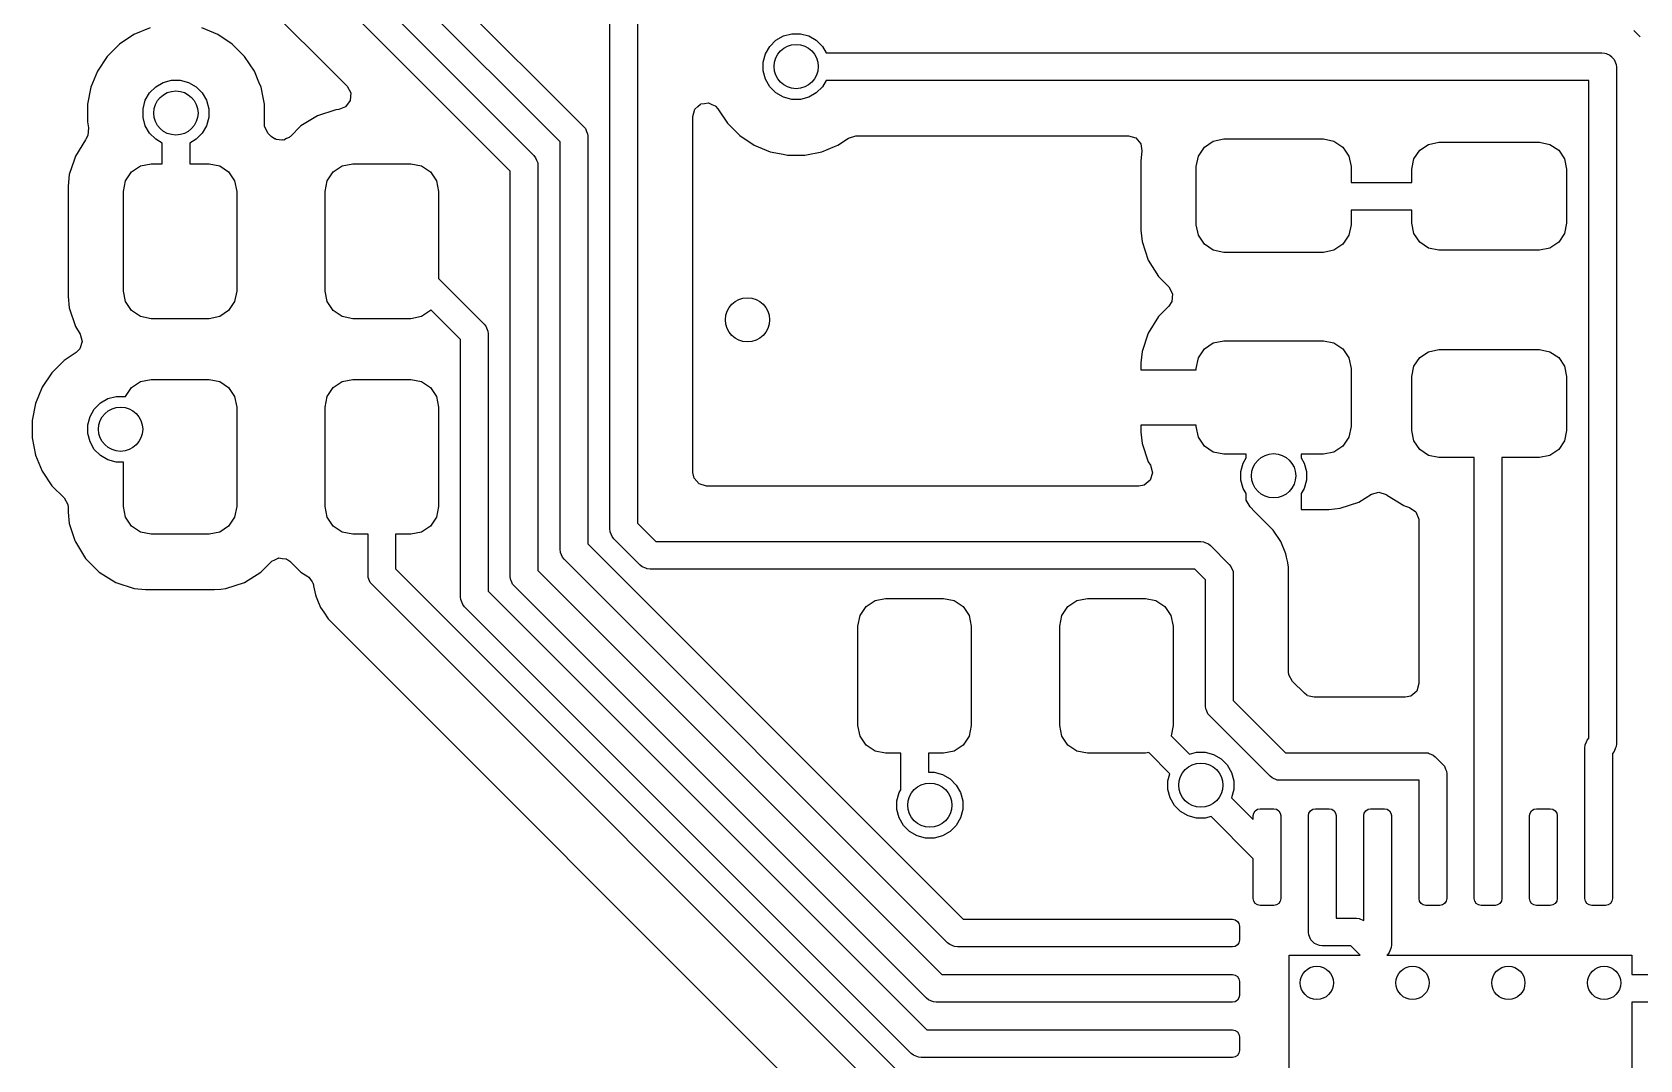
# Model space of a CAD drawing. Header units: inches. Extents: x 1.91 to 4.47, y -4.27 to -2.07.
# Drawn here: x 3.202 to 3.775, y -3.589 to -3.224 of the extents above; entities that cross this region are included whole.
import ezdxf

# ---------------------------------------------------------------- set-up
doc = ezdxf.new("R2010")
doc.units = ezdxf.units.IN
doc.header["$MEASUREMENT"] = 0
doc.layers.add('BLACK', color=250, linetype='CONTINUOUS')

msp = doc.modelspace()

# ---------------------------------------------------------------- linework, layer by layer
at = {"layer": 'BLACK', "linetype": 'CONTINUOUS'}
for p, q in [((3.28011, -3.16699), (3.38065, -3.26753)), ((3.37224, -3.27305), (3.27459, -3.17539)), ((3.32461, -3.18339), (3.39836, -3.25715)), ((3.38996, -3.26267), (3.31621, -3.18891)), ((3.26786, -3.19653), (3.3141, -3.24277)), ((3.40768, -3.40045), (3.40768, -3.20039)), ((3.41752, -3.20243), (3.41752, -3.39842)), ((3.24396, -3.22206), (3.23822, -3.22443)), ((3.26808, -3.22443), (3.26234, -3.22206)), ((3.77461, -3.22527), (3.77237, -3.22303)), ((3.23306, -3.22788), (3.22867, -3.23227)), ((3.23822, -3.22443), (3.23306, -3.22788)), ((3.23306, -3.22788), (3.23306, -3.22788)), ((3.23822, -3.22443), (3.23822, -3.22443)), ((3.27324, -3.22788), (3.26808, -3.22443)), ((3.26808, -3.22443), (3.26808, -3.22443)), ((3.27763, -3.23227), (3.27324, -3.22788)), ((3.27324, -3.22788), (3.27324, -3.22788)), ((3.4631, -3.23131), (3.46465, -3.22864)), ((3.46465, -3.22864), (3.46683, -3.22646)), ((3.46683, -3.22646), (3.4695, -3.22491)), ((3.4695, -3.22491), (3.47247, -3.22412)), ((3.47247, -3.22412), (3.47556, -3.22412)), ((3.47556, -3.22412), (3.47854, -3.22491)), ((3.47854, -3.22491), (3.48121, -3.22646)), ((3.48121, -3.22646), (3.48339, -3.22864)), ((3.48339, -3.22864), (3.4847, -3.23091)), ((3.22867, -3.23227), (3.22522, -3.23743)), ((3.22867, -3.23227), (3.22867, -3.23227)), ((3.28108, -3.23743), (3.27763, -3.23227)), ((3.27763, -3.23227), (3.27763, -3.23227)), ((3.46231, -3.23429), (3.4631, -3.23131)), ((3.46231, -3.23737), (3.46231, -3.23429)), ((3.4847, -3.23091), (3.76102, -3.23091)), ((3.76102, -3.23091), (3.76198, -3.231)), ((3.76198, -3.231), (3.76198, -3.231)), ((3.76198, -3.231), (3.76246, -3.2312)), ((3.76246, -3.2312), (3.76376, -3.23173)), ((3.76376, -3.23173), (3.76376, -3.23174)), ((3.76376, -3.23174), (3.7645, -3.23235)), ((3.7645, -3.23235), (3.7647, -3.23254)), ((3.7647, -3.23254), (3.76531, -3.23329)), ((3.76531, -3.23329), (3.76531, -3.23329)), ((3.76531, -3.23329), (3.76605, -3.23506)), ((3.22522, -3.23743), (3.22285, -3.24317)), ((3.22522, -3.23743), (3.22522, -3.23743)), ((3.24863, -3.24145), (3.25161, -3.24065)), ((3.25161, -3.24065), (3.25469, -3.24065)), ((3.25469, -3.24065), (3.25767, -3.24145)), ((3.28273, -3.24143), (3.28108, -3.23743)), ((3.28108, -3.23743), (3.28108, -3.23743)), ((3.4631, -3.24035), (3.46231, -3.23737)), ((3.46465, -3.24302), (3.4631, -3.24035)), ((3.76605, -3.23506), (3.76614, -3.23602)), ((3.76614, -3.23602), (3.76614, -3.47697)), ((3.22284, -3.24317), (3.22163, -3.24926)), ((3.22285, -3.24317), (3.22284, -3.24317)), ((3.24224, -3.24784), (3.24378, -3.24517)), ((3.24378, -3.24517), (3.24596, -3.24299)), ((3.24596, -3.24299), (3.24863, -3.24145)), ((3.25767, -3.24145), (3.26034, -3.24299)), ((3.26034, -3.24299), (3.26252, -3.24517)), ((3.26252, -3.24517), (3.26406, -3.24784)), ((3.28345, -3.24317), (3.28273, -3.24143)), ((3.28418, -3.2468), (3.28345, -3.24317)), ((3.3141, -3.24277), (3.31542, -3.24518)), ((3.31542, -3.24518), (3.31522, -3.24793)), ((3.46683, -3.2452), (3.46465, -3.24302)), ((3.4695, -3.24674), (3.46683, -3.2452)), ((3.48121, -3.2452), (3.47854, -3.24674)), ((3.48339, -3.24302), (3.48121, -3.2452)), ((3.4847, -3.24075), (3.48339, -3.24302)), ((3.7563, -3.24075), (3.4847, -3.24075)), ((3.7563, -3.47494), (3.7563, -3.24075)), ((3.22163, -3.24926), (3.22163, -3.24926)), ((3.22163, -3.24926), (3.22163, -3.25547)), ((3.24144, -3.25082), (3.24224, -3.24784)), ((3.24144, -3.2539), (3.24144, -3.25082)), ((3.26406, -3.24784), (3.26486, -3.25082)), ((3.26486, -3.25082), (3.26486, -3.2539)), ((3.28467, -3.24926), (3.28418, -3.2468)), ((3.28467, -3.25547), (3.28467, -3.24926)), ((3.28467, -3.24926), (3.28467, -3.24926)), ((3.31013, -3.25118), (3.30357, -3.25335)), ((3.31114, -3.25108), (3.31013, -3.25118)), ((3.31013, -3.25118), (3.31013, -3.25118)), ((3.31357, -3.25013), (3.31114, -3.25108)), ((3.31522, -3.24793), (3.31357, -3.25013)), ((3.4376, -3.25231), (3.43795, -3.25102)), ((3.43795, -3.25102), (3.43799, -3.25099)), ((3.43799, -3.25099), (3.438, -3.25095)), ((3.438, -3.25095), (3.43901, -3.25007)), ((3.43901, -3.25007), (3.44, -3.24918)), ((3.44, -3.24918), (3.44004, -3.24917)), ((3.44004, -3.24917), (3.44008, -3.24914)), ((3.44008, -3.24914), (3.4414, -3.24895)), ((3.4414, -3.24895), (3.44271, -3.24874)), ((3.44271, -3.24874), (3.44276, -3.24876)), ((3.44276, -3.24876), (3.4428, -3.24875)), ((3.4428, -3.24875), (3.44401, -3.24931)), ((3.44401, -3.24931), (3.44524, -3.24984)), ((3.44524, -3.24984), (3.44528, -3.24988)), ((3.44528, -3.24988), (3.4453, -3.2499)), ((3.4453, -3.2499), (3.44617, -3.25087)), ((3.44617, -3.25087), (3.44954, -3.25592)), ((3.47247, -3.24754), (3.4695, -3.24674)), ((3.47556, -3.24754), (3.47247, -3.24754)), ((3.47854, -3.24674), (3.47556, -3.24754)), ((3.22163, -3.25547), (3.22163, -3.25547)), ((3.22163, -3.25547), (3.22163, -3.25547)), ((3.22163, -3.25547), (3.22207, -3.25768)), ((3.22207, -3.25768), (3.22183, -3.26042)), ((3.24224, -3.25688), (3.24144, -3.2539)), ((3.24378, -3.25955), (3.24224, -3.25688)), ((3.26406, -3.25688), (3.26252, -3.25955)), ((3.26486, -3.2539), (3.26406, -3.25688)), ((3.28464, -3.25569), (3.28467, -3.25547)), ((3.28473, -3.2572), (3.28464, -3.25569)), ((3.28605, -3.25962), (3.28473, -3.2572)), ((3.29769, -3.25698), (3.294, -3.26067)), ((3.30357, -3.25335), (3.29769, -3.25698)), ((3.30357, -3.25335), (3.30357, -3.25335)), ((3.39836, -3.25715), (3.39897, -3.2579)), ((3.43722, -3.25358), (3.4376, -3.25231)), ((3.43722, -3.38033), (3.43722, -3.25358)), ((3.44954, -3.25592), (3.44954, -3.25592)), ((3.44954, -3.25592), (3.45393, -3.26031)), ((3.22096, -3.26186), (3.21733, -3.26774)), ((3.22112, -3.26166), (3.22096, -3.26186)), ((3.22183, -3.26042), (3.22112, -3.26166)), ((3.24596, -3.26173), (3.24378, -3.25955)), ((3.24823, -3.26304), (3.24596, -3.26173)), ((3.24823, -3.27047), (3.24823, -3.26304)), ((3.26034, -3.26173), (3.25807, -3.26304)), ((3.25807, -3.26304), (3.25807, -3.27047)), ((3.26252, -3.25955), (3.26034, -3.26173)), ((3.2871, -3.26067), (3.28605, -3.25962)), ((3.28821, -3.2615), (3.2871, -3.26067)), ((3.28849, -3.26156), (3.28821, -3.2615)), ((3.28885, -3.26179), (3.28849, -3.26156)), ((3.28988, -3.26186), (3.28885, -3.26179)), ((3.2909, -3.26208), (3.28988, -3.26186)), ((3.29123, -3.26196), (3.2909, -3.26208)), ((3.29159, -3.26199), (3.29123, -3.26196)), ((3.2925, -3.26149), (3.29159, -3.26199)), ((3.29348, -3.26112), (3.2925, -3.26149)), ((3.29369, -3.26084), (3.29348, -3.26112)), ((3.294, -3.26067), (3.29369, -3.26084)), ((3.38996, -3.40779), (3.38996, -3.26267)), ((3.39897, -3.2579), (3.39897, -3.2579)), ((3.39897, -3.2579), (3.39941, -3.25894)), ((3.39941, -3.25894), (3.39966, -3.25955)), ((3.39966, -3.25955), (3.39971, -3.25967)), ((3.39971, -3.25967), (3.3998, -3.26063)), ((3.3998, -3.26063), (3.3998, -3.40575)), ((3.45393, -3.26031), (3.45393, -3.26031)), ((3.45393, -3.26031), (3.45909, -3.26376)), ((3.48894, -3.26376), (3.49266, -3.26128)), ((3.49266, -3.26128), (3.49528, -3.26045)), ((3.49528, -3.26045), (3.49537, -3.26045)), ((3.49537, -3.26045), (3.59235, -3.26045)), ((3.59235, -3.26045), (3.59499, -3.26123)), ((3.59499, -3.26123), (3.59679, -3.26331)), ((3.59679, -3.26331), (3.5972, -3.26583)), ((3.61942, -3.2645), (3.62261, -3.26236)), ((3.62261, -3.26236), (3.62638, -3.26161)), ((3.62638, -3.26161), (3.66181, -3.26161)), ((3.66181, -3.26161), (3.66558, -3.26236)), ((3.66558, -3.26236), (3.66877, -3.2645)), ((3.69612, -3.26561), (3.69923, -3.26353)), ((3.69923, -3.26353), (3.7029, -3.2628)), ((3.7029, -3.2628), (3.73883, -3.2628)), ((3.73883, -3.2628), (3.7425, -3.26353)), ((3.7425, -3.26353), (3.74561, -3.26561)), ((3.21688, -3.2691), (3.21516, -3.2743)), ((3.21733, -3.26774), (3.21688, -3.2691)), ((3.21733, -3.26774), (3.21733, -3.26774)), ((3.38065, -3.26753), (3.38126, -3.26827)), ((3.38126, -3.26827), (3.38126, -3.26827)), ((3.38126, -3.26827), (3.38161, -3.26912)), ((3.38161, -3.26912), (3.3819, -3.26982)), ((3.45909, -3.26376), (3.45909, -3.26376)), ((3.45909, -3.26376), (3.46482, -3.26613)), ((3.46482, -3.26613), (3.46482, -3.26613)), ((3.46482, -3.26613), (3.46937, -3.26704)), ((3.46937, -3.26704), (3.47091, -3.26734)), ((3.47091, -3.26734), (3.47091, -3.26734)), ((3.47091, -3.26734), (3.47091, -3.26734)), ((3.47091, -3.26734), (3.47712, -3.26734)), ((3.47712, -3.26734), (3.48321, -3.26613)), ((3.47712, -3.26734), (3.47712, -3.26734)), ((3.48321, -3.26613), (3.48764, -3.26429)), ((3.48764, -3.26429), (3.48894, -3.26376)), ((3.48894, -3.26376), (3.48894, -3.26376)), ((3.48894, -3.26376), (3.48894, -3.26376)), ((3.5972, -3.26583), (3.59683, -3.26949)), ((3.61654, -3.27146), (3.61728, -3.26769)), ((3.61728, -3.26769), (3.61942, -3.2645)), ((3.66877, -3.2645), (3.6709, -3.26769)), ((3.6709, -3.26769), (3.67165, -3.27146)), ((3.69331, -3.27239), (3.69404, -3.26872)), ((3.69404, -3.26872), (3.69612, -3.26561)), ((3.74561, -3.26561), (3.74769, -3.26872)), ((3.74769, -3.26872), (3.74843, -3.27239)), ((3.21516, -3.2743), (3.21474, -3.27835)), ((3.21516, -3.2743), (3.21516, -3.2743)), ((3.21516, -3.2743), (3.21516, -3.2743)), ((3.2352, -3.27655), (3.23733, -3.27336)), ((3.23733, -3.27336), (3.24052, -3.27122)), ((3.24052, -3.27122), (3.24429, -3.27047)), ((3.24429, -3.27047), (3.24823, -3.27047)), ((3.25807, -3.27047), (3.26496, -3.27047)), ((3.26496, -3.27047), (3.26873, -3.27122)), ((3.26873, -3.27122), (3.27192, -3.27336)), ((3.27192, -3.27336), (3.27405, -3.27655)), ((3.30705, -3.27655), (3.30918, -3.27336)), ((3.30918, -3.27336), (3.31238, -3.27122)), ((3.31238, -3.27122), (3.31614, -3.27047)), ((3.31614, -3.27047), (3.33681, -3.27047)), ((3.33681, -3.27047), (3.34058, -3.27122)), ((3.34058, -3.27122), (3.34377, -3.27336)), ((3.34377, -3.27336), (3.3459, -3.27655)), ((3.37224, -3.41732), (3.37224, -3.27305)), ((3.3819, -3.26982), (3.38199, -3.27005)), ((3.38199, -3.27005), (3.38209, -3.27101)), ((3.38209, -3.27101), (3.38209, -3.41528)), ((3.59683, -3.26949), (3.59683, -3.29409)), ((3.61654, -3.29213), (3.61654, -3.27146)), ((3.67165, -3.27146), (3.67165, -3.27707)), ((3.69331, -3.27707), (3.69331, -3.27239)), ((3.74843, -3.27239), (3.74843, -3.29158)), ((3.21474, -3.27835), (3.21474, -3.31772)), ((3.23445, -3.28031), (3.2352, -3.27655)), ((3.23445, -3.31575), (3.23445, -3.28031)), ((3.27405, -3.27655), (3.2748, -3.28031)), ((3.2748, -3.28031), (3.2748, -3.31575)), ((3.3063, -3.28031), (3.30705, -3.27655)), ((3.3063, -3.31575), (3.3063, -3.28031)), ((3.3459, -3.27655), (3.34665, -3.28031)), ((3.34665, -3.28031), (3.34665, -3.31125)), ((3.67165, -3.27707), (3.69331, -3.27707)), ((3.61728, -3.29589), (3.61654, -3.29213)), ((3.67165, -3.29213), (3.6709, -3.29589)), ((3.69331, -3.28691), (3.67165, -3.28691)), ((3.67165, -3.28691), (3.67165, -3.29213)), ((3.69331, -3.29158), (3.69331, -3.28691)), ((3.69404, -3.29526), (3.69331, -3.29158)), ((3.74843, -3.29158), (3.74769, -3.29526)), ((3.59683, -3.29409), (3.59683, -3.2941)), ((3.59683, -3.2941), (3.59724, -3.29814)), ((3.61942, -3.29909), (3.61728, -3.29589)), ((3.6709, -3.29589), (3.66877, -3.29909)), ((3.69612, -3.29837), (3.69404, -3.29526)), ((3.74769, -3.29526), (3.74561, -3.29837)), ((3.59724, -3.29814), (3.59724, -3.29814)), ((3.59724, -3.29814), (3.59942, -3.3047)), ((3.62261, -3.30122), (3.61942, -3.29909)), ((3.62638, -3.30197), (3.62261, -3.30122)), ((3.66181, -3.30197), (3.62638, -3.30197)), ((3.66558, -3.30122), (3.66181, -3.30197)), ((3.66877, -3.29909), (3.66558, -3.30122)), ((3.69923, -3.30045), (3.69612, -3.29837)), ((3.7029, -3.30118), (3.69923, -3.30045)), ((3.73883, -3.30118), (3.7029, -3.30118)), ((3.7425, -3.30045), (3.73883, -3.30118)), ((3.74561, -3.29837), (3.7425, -3.30045)), ((3.59942, -3.3047), (3.59942, -3.3047)), ((3.59942, -3.3047), (3.60304, -3.31058)), ((3.34665, -3.31125), (3.36293, -3.32752)), ((3.60304, -3.31058), (3.60674, -3.31428)), ((3.60674, -3.31428), (3.60806, -3.31669)), ((3.21474, -3.31772), (3.21474, -3.31772)), ((3.21474, -3.31772), (3.21516, -3.32176)), ((3.2352, -3.31951), (3.23445, -3.31575)), ((3.23733, -3.32271), (3.2352, -3.31951)), ((3.27405, -3.31951), (3.27192, -3.32271)), ((3.2748, -3.31575), (3.27405, -3.31951)), ((3.30705, -3.31951), (3.3063, -3.31575)), ((3.30918, -3.32271), (3.30705, -3.31951)), ((3.60787, -3.31944), (3.60674, -3.32118)), ((3.60806, -3.31669), (3.60787, -3.31944)), ((3.21516, -3.32176), (3.21516, -3.32176)), ((3.21516, -3.32176), (3.21733, -3.32832)), ((3.24052, -3.32484), (3.23733, -3.32271)), ((3.24429, -3.32559), (3.24052, -3.32484)), ((3.26496, -3.32559), (3.24429, -3.32559)), ((3.26873, -3.32484), (3.26496, -3.32559)), ((3.27192, -3.32271), (3.26873, -3.32484)), ((3.31238, -3.32484), (3.30918, -3.32271)), ((3.31614, -3.32559), (3.31238, -3.32484)), ((3.33681, -3.32559), (3.31614, -3.32559)), ((3.34058, -3.32484), (3.33681, -3.32559)), ((3.34377, -3.32271), (3.34058, -3.32484)), ((3.34394, -3.32245), (3.34377, -3.32271)), ((3.35453, -3.33304), (3.34394, -3.32245)), ((3.60306, -3.32487), (3.59943, -3.33074)), ((3.60674, -3.32118), (3.60306, -3.32487)), ((3.21733, -3.32832), (3.21733, -3.32832)), ((3.21733, -3.32832), (3.21902, -3.33105)), ((3.21902, -3.33105), (3.21974, -3.33371)), ((3.36293, -3.32752), (3.36354, -3.32827)), ((3.36354, -3.32827), (3.36354, -3.32827)), ((3.36354, -3.32827), (3.36428, -3.33004)), ((3.36428, -3.33004), (3.36437, -3.331)), ((3.36437, -3.331), (3.36437, -3.42262)), ((3.59943, -3.33074), (3.59726, -3.3373)), ((3.59943, -3.33074), (3.59943, -3.33074)), ((3.21757, -3.33768), (3.21337, -3.34048)), ((3.21892, -3.33633), (3.21757, -3.33768)), ((3.21974, -3.33371), (3.21892, -3.33633)), ((3.35453, -3.42466), (3.35453, -3.33304)), ((3.59726, -3.3373), (3.59685, -3.34134)), ((3.59726, -3.3373), (3.59726, -3.3373)), ((3.61728, -3.33954), (3.61942, -3.33635)), ((3.61942, -3.33635), (3.62261, -3.33421)), ((3.62261, -3.33421), (3.62638, -3.33346)), ((3.62638, -3.33346), (3.66181, -3.33346)), ((3.66181, -3.33346), (3.66558, -3.33421)), ((3.66558, -3.33421), (3.66877, -3.33635)), ((3.66877, -3.33635), (3.6709, -3.33954)), ((3.69612, -3.33942), (3.69923, -3.33734)), ((3.69923, -3.33734), (3.7029, -3.33661)), ((3.7029, -3.33661), (3.73883, -3.33661)), ((3.73883, -3.33661), (3.7425, -3.33734)), ((3.7425, -3.33734), (3.74561, -3.33942)), ((3.21337, -3.34048), (3.20898, -3.34487)), ((3.21337, -3.34048), (3.21337, -3.34048)), ((3.59685, -3.34134), (3.59685, -3.3438)), ((3.61654, -3.34331), (3.61728, -3.33954)), ((3.61654, -3.3438), (3.61654, -3.34331)), ((3.6709, -3.33954), (3.67165, -3.34331)), ((3.67165, -3.34331), (3.67165, -3.36398)), ((3.69331, -3.34621), (3.69404, -3.34254)), ((3.69404, -3.34254), (3.69612, -3.33942)), ((3.74561, -3.33942), (3.74769, -3.34254)), ((3.74769, -3.34254), (3.74843, -3.34621)), ((3.20898, -3.34487), (3.20554, -3.35003)), ((3.20898, -3.34487), (3.20898, -3.34487)), ((3.23733, -3.35013), (3.24052, -3.34799)), ((3.24052, -3.34799), (3.24429, -3.34724)), ((3.24429, -3.34724), (3.26496, -3.34724)), ((3.26496, -3.34724), (3.26873, -3.34799)), ((3.26873, -3.34799), (3.27192, -3.35013)), ((3.30918, -3.35013), (3.31238, -3.34799)), ((3.31238, -3.34799), (3.31614, -3.34724)), ((3.31614, -3.34724), (3.33681, -3.34724)), ((3.33681, -3.34724), (3.34058, -3.34799)), ((3.34058, -3.34799), (3.34377, -3.35013)), ((3.59685, -3.3438), (3.61654, -3.3438)), ((3.69331, -3.3654), (3.69331, -3.34621)), ((3.74843, -3.34621), (3.74843, -3.3654)), ((3.20554, -3.35003), (3.20316, -3.35577)), ((3.20554, -3.35003), (3.20554, -3.35003)), ((3.22627, -3.35559), (3.22894, -3.35405)), ((3.22894, -3.35405), (3.23192, -3.35325)), ((3.23192, -3.35325), (3.23501, -3.35325)), ((3.23501, -3.35325), (3.23521, -3.3533)), ((3.23521, -3.3533), (3.23733, -3.35013)), ((3.27192, -3.35013), (3.27405, -3.35332)), ((3.27405, -3.35332), (3.2748, -3.35709)), ((3.3063, -3.35709), (3.30705, -3.35332)), ((3.30705, -3.35332), (3.30918, -3.35013)), ((3.34377, -3.35013), (3.3459, -3.35332)), ((3.3459, -3.35332), (3.34665, -3.35709)), ((3.20316, -3.35577), (3.20195, -3.36186)), ((3.20316, -3.35577), (3.20316, -3.35577)), ((3.22175, -3.36342), (3.22255, -3.36044)), ((3.22255, -3.36044), (3.22409, -3.35777)), ((3.22409, -3.35777), (3.22627, -3.35559)), ((3.2748, -3.35709), (3.2748, -3.39252)), ((3.3063, -3.39252), (3.3063, -3.35709)), ((3.34665, -3.35709), (3.34665, -3.39252)), ((3.20195, -3.36186), (3.20195, -3.36806)), ((3.22175, -3.3665), (3.22175, -3.36342)), ((3.22255, -3.36948), (3.22175, -3.3665)), ((3.61654, -3.36348), (3.59685, -3.36348)), ((3.59685, -3.36348), (3.59685, -3.36594)), ((3.59685, -3.36594), (3.59726, -3.36999)), ((3.61654, -3.36398), (3.61654, -3.36348)), ((3.61728, -3.36774), (3.61654, -3.36398)), ((3.67165, -3.36398), (3.6709, -3.36774)), ((3.69404, -3.36908), (3.69331, -3.3654)), ((3.74843, -3.3654), (3.74769, -3.36908)), ((3.20195, -3.36806), (3.20316, -3.37415)), ((3.22409, -3.37215), (3.22255, -3.36948)), ((3.22627, -3.37433), (3.22409, -3.37215)), ((3.59726, -3.36999), (3.59943, -3.37654)), ((3.61942, -3.37094), (3.61728, -3.36774)), ((3.62261, -3.37307), (3.61942, -3.37094)), ((3.66877, -3.37094), (3.66558, -3.37307)), ((3.6709, -3.36774), (3.66877, -3.37094)), ((3.69612, -3.37219), (3.69404, -3.36908)), ((3.69923, -3.37427), (3.69612, -3.37219)), ((3.74561, -3.37219), (3.7425, -3.37427)), ((3.74769, -3.36908), (3.74561, -3.37219)), ((3.20316, -3.37415), (3.20316, -3.37415)), ((3.20316, -3.37415), (3.20554, -3.37989)), ((3.22894, -3.37587), (3.22627, -3.37433)), ((3.23192, -3.37667), (3.22894, -3.37587)), ((3.23445, -3.37667), (3.23192, -3.37667)), ((3.23445, -3.39252), (3.23445, -3.37667)), ((3.59943, -3.37654), (3.59943, -3.37654)), ((3.59943, -3.37654), (3.60019, -3.37777)), ((3.60019, -3.37777), (3.60092, -3.38042)), ((3.62638, -3.37382), (3.62261, -3.37307)), ((3.63425, -3.37382), (3.62638, -3.37382)), ((3.63238, -3.37995), (3.63318, -3.37698)), ((3.63318, -3.37698), (3.63425, -3.37512)), ((3.63425, -3.37512), (3.63425, -3.37382)), ((3.66181, -3.37382), (3.65394, -3.37382)), ((3.65394, -3.37382), (3.65394, -3.37512)), ((3.65394, -3.37512), (3.65501, -3.37698)), ((3.65501, -3.37698), (3.6558, -3.37995)), ((3.66558, -3.37307), (3.66181, -3.37382)), ((3.7029, -3.375), (3.69923, -3.37427)), ((3.71555, -3.375), (3.7029, -3.375)), ((3.71555, -3.50254), (3.71555, -3.375)), ((3.73883, -3.375), (3.72539, -3.375)), ((3.72539, -3.375), (3.72539, -3.50254)), ((3.7425, -3.37427), (3.73883, -3.375)), ((3.20554, -3.37989), (3.20554, -3.37989)), ((3.20554, -3.37989), (3.20898, -3.38505)), ((3.43767, -3.38236), (3.43722, -3.38033)), ((3.43947, -3.38444), (3.43767, -3.38236)), ((3.6001, -3.38305), (3.59798, -3.38481)), ((3.60092, -3.38042), (3.6001, -3.38305)), ((3.63238, -3.38304), (3.63238, -3.37995)), ((3.63318, -3.38602), (3.63238, -3.38304)), ((3.6558, -3.38304), (3.65501, -3.38602)), ((3.6558, -3.37995), (3.6558, -3.38304)), ((3.20898, -3.38505), (3.20898, -3.38505)), ((3.20898, -3.38505), (3.21331, -3.38938)), ((3.21331, -3.38938), (3.21463, -3.39179)), ((3.44211, -3.38522), (3.43947, -3.38444)), ((3.59604, -3.38522), (3.44211, -3.38522)), ((3.59798, -3.38481), (3.59604, -3.38522)), ((3.63425, -3.38787), (3.63318, -3.38602)), ((3.63425, -3.38914), (3.63425, -3.38787)), ((3.63436, -3.39017), (3.63425, -3.38914)), ((3.65501, -3.38602), (3.65394, -3.38787)), ((3.65394, -3.38787), (3.65394, -3.3935)), ((3.67438, -3.39092), (3.6789, -3.38813)), ((3.6789, -3.38813), (3.68155, -3.3874)), ((3.68155, -3.3874), (3.68418, -3.38823)), ((3.68418, -3.38823), (3.68449, -3.38845)), ((3.68449, -3.38845), (3.68461, -3.38854)), ((3.68461, -3.38854), (3.69044, -3.39214)), ((3.21463, -3.39179), (3.21474, -3.39283)), ((3.21474, -3.39283), (3.21474, -3.39449)), ((3.21474, -3.39449), (3.21474, -3.39449)), ((3.21474, -3.39449), (3.21516, -3.39854)), ((3.2352, -3.39629), (3.23445, -3.39252)), ((3.2748, -3.39252), (3.27405, -3.39629)), ((3.30705, -3.39629), (3.3063, -3.39252)), ((3.34665, -3.39252), (3.3459, -3.39629)), ((3.63568, -3.39259), (3.63436, -3.39017)), ((3.63741, -3.39431), (3.63568, -3.39259)), ((3.63741, -3.39432), (3.63741, -3.39431)), ((3.64038, -3.39728), (3.63741, -3.39432)), ((3.65394, -3.3935), (3.66378, -3.3935)), ((3.66378, -3.3935), (3.66782, -3.39309)), ((3.66378, -3.3935), (3.66378, -3.3935)), ((3.66782, -3.39309), (3.67437, -3.39092)), ((3.67437, -3.39092), (3.67438, -3.39092)), ((3.69044, -3.39214), (3.69103, -3.39234)), ((3.69103, -3.39234), (3.6925, -3.39282)), ((3.6925, -3.39282), (3.69476, -3.39439)), ((3.69476, -3.39439), (3.69582, -3.39693)), ((3.21516, -3.39854), (3.21516, -3.39854)), ((3.21516, -3.39854), (3.21714, -3.40453)), ((3.23733, -3.39948), (3.2352, -3.39629)), ((3.24052, -3.40161), (3.23733, -3.39948)), ((3.27192, -3.39948), (3.26873, -3.40161)), ((3.27405, -3.39629), (3.27192, -3.39948)), ((3.30918, -3.39948), (3.30705, -3.39629)), ((3.31238, -3.40161), (3.30918, -3.39948)), ((3.34377, -3.39948), (3.34058, -3.40161)), ((3.3459, -3.39629), (3.34377, -3.39948)), ((3.40777, -3.40141), (3.40768, -3.40045)), ((3.41752, -3.39842), (3.42402, -3.40492)), ((3.64038, -3.39729), (3.64038, -3.39728)), ((3.64393, -3.40084), (3.64038, -3.39729)), ((3.64663, -3.40487), (3.64393, -3.40084)), ((3.64393, -3.40084), (3.64393, -3.40084)), ((3.69582, -3.39693), (3.69585, -3.39746)), ((3.69585, -3.39746), (3.69585, -3.45553)), ((3.21714, -3.40453), (3.21733, -3.40509)), ((3.21733, -3.40509), (3.22096, -3.41097)), ((3.24429, -3.40236), (3.24052, -3.40161)), ((3.26496, -3.40236), (3.24429, -3.40236)), ((3.26873, -3.40161), (3.26496, -3.40236)), ((3.31614, -3.40236), (3.31238, -3.40161)), ((3.32156, -3.40236), (3.31614, -3.40236)), ((3.32156, -3.41674), (3.32156, -3.40236)), ((3.33681, -3.40236), (3.3314, -3.40236)), ((3.3314, -3.40236), (3.3314, -3.41471)), ((3.34058, -3.40161), (3.33681, -3.40236)), ((3.3998, -3.40575), (3.53348, -3.53943)), ((3.4078, -3.40147), (3.40777, -3.40141)), ((3.40777, -3.40141), (3.40777, -3.40141)), ((3.40851, -3.40319), (3.4078, -3.40147)), ((3.40912, -3.40393), (3.40851, -3.40319)), ((3.40851, -3.40319), (3.40851, -3.40319)), ((3.41851, -3.41332), (3.40912, -3.40393)), ((3.42402, -3.40492), (3.61811, -3.40492)), ((3.61811, -3.40492), (3.61907, -3.40502)), ((3.61907, -3.40502), (3.61907, -3.40502)), ((3.61907, -3.40502), (3.61959, -3.40523)), ((3.61959, -3.40523), (3.62084, -3.40575)), ((3.62084, -3.40575), (3.62084, -3.40575)), ((3.62084, -3.40575), (3.62159, -3.40636)), ((3.62159, -3.40636), (3.62828, -3.41306)), ((3.64848, -3.40935), (3.64663, -3.40487)), ((3.64663, -3.40487), (3.64663, -3.40487)), ((3.64663, -3.40487), (3.64663, -3.40487)), ((3.22096, -3.41097), (3.22584, -3.41585)), ((3.28341, -3.41585), (3.2871, -3.41217)), ((3.2871, -3.41217), (3.28723, -3.41209)), ((3.28723, -3.41209), (3.28732, -3.41196)), ((3.28732, -3.41196), (3.28843, -3.41144)), ((3.28843, -3.41144), (3.28951, -3.41085)), ((3.28951, -3.41085), (3.28967, -3.41086)), ((3.28967, -3.41086), (3.28981, -3.41079)), ((3.28981, -3.41079), (3.29103, -3.41096)), ((3.29103, -3.41096), (3.29226, -3.41105)), ((3.29226, -3.41105), (3.29243, -3.41114)), ((3.29243, -3.41114), (3.29253, -3.41116)), ((3.29253, -3.41116), (3.29303, -3.4115)), ((3.29303, -3.4115), (3.29371, -3.4119)), ((3.29371, -3.4119), (3.29386, -3.41203)), ((3.29386, -3.41203), (3.29769, -3.41585)), ((3.39006, -3.40875), (3.38996, -3.40779)), ((3.39011, -3.40888), (3.39006, -3.40875)), ((3.39006, -3.40875), (3.39006, -3.40875)), ((3.39079, -3.41053), (3.39011, -3.40888)), ((3.3914, -3.41127), (3.39079, -3.41053)), ((3.39079, -3.41053), (3.39079, -3.41053)), ((3.52796, -3.54783), (3.3914, -3.41127)), ((3.64871, -3.41051), (3.64848, -3.40935)), ((3.6491, -3.41245), (3.64871, -3.41051)), ((3.22584, -3.41585), (3.23172, -3.41948)), ((3.27753, -3.41948), (3.28341, -3.41585)), ((3.29769, -3.41585), (3.30018, -3.41739)), ((3.30018, -3.41739), (3.30047, -3.41763)), ((3.30047, -3.41763), (3.30103, -3.41849)), ((3.32165, -3.4177), (3.32156, -3.41674)), ((3.32238, -3.41948), (3.32165, -3.4177)), ((3.3314, -3.41471), (3.51322, -3.59653)), ((3.37234, -3.41828), (3.37224, -3.41732)), ((3.38209, -3.41528), (3.52592, -3.55912)), ((3.41925, -3.41393), (3.41851, -3.41332)), ((3.42051, -3.41445), (3.41925, -3.41393)), ((3.41925, -3.41393), (3.41925, -3.41393)), ((3.42103, -3.41467), (3.42051, -3.41445)), ((3.42199, -3.41476), (3.42103, -3.41467)), ((3.42103, -3.41467), (3.42103, -3.41467)), ((3.61607, -3.41476), (3.42199, -3.41476)), ((3.61988, -3.41857), (3.61607, -3.41476)), ((3.62828, -3.41306), (3.62889, -3.4138)), ((3.62889, -3.4138), (3.62889, -3.4138)), ((3.62889, -3.4138), (3.62963, -3.41558)), ((3.62963, -3.41558), (3.62972, -3.41654)), ((3.62972, -3.41654), (3.62972, -3.46151)), ((3.64911, -3.41249), (3.6491, -3.41245)), ((3.64943, -3.41411), (3.64911, -3.41249)), ((3.64943, -3.45132), (3.64943, -3.41411)), ((3.23172, -3.41948), (3.23828, -3.42165)), ((3.23828, -3.42165), (3.24232, -3.42207)), ((3.24232, -3.42207), (3.26693, -3.42207)), ((3.26693, -3.42207), (3.26915, -3.42184)), ((3.26693, -3.42207), (3.26693, -3.42207)), ((3.26693, -3.42207), (3.26693, -3.42207)), ((3.26915, -3.42184), (3.27098, -3.42165)), ((3.27098, -3.42165), (3.27753, -3.41948)), ((3.30103, -3.41849), (3.30171, -3.41924)), ((3.30171, -3.41924), (3.3019, -3.41981)), ((3.3019, -3.41981), (3.30198, -3.41993)), ((3.30198, -3.41993), (3.30198, -3.42005)), ((3.30198, -3.42005), (3.3021, -3.4204)), ((3.3021, -3.4204), (3.30217, -3.42077)), ((3.30217, -3.42077), (3.30217, -3.42077)), ((3.30217, -3.42077), (3.30217, -3.42077)), ((3.30217, -3.42077), (3.30217, -3.42077)), ((3.30217, -3.42077), (3.3028, -3.42393)), ((3.323, -3.42022), (3.32238, -3.41948)), ((3.32238, -3.41948), (3.32238, -3.41948)), ((3.5077, -3.60493), (3.323, -3.42022)), ((3.36437, -3.42262), (3.52056, -3.57881)), ((3.37255, -3.4188), (3.37234, -3.41828)), ((3.37234, -3.41828), (3.37234, -3.41828)), ((3.37307, -3.42006), (3.37255, -3.4188)), ((3.37369, -3.4208), (3.37307, -3.42006)), ((3.37307, -3.42006), (3.37307, -3.42006)), ((3.52041, -3.56752), (3.37369, -3.4208)), ((3.61988, -3.46355), (3.61988, -3.41857)), ((3.3028, -3.42393), (3.30309, -3.42464)), ((3.30309, -3.42464), (3.30332, -3.4252)), ((3.30332, -3.4252), (3.30465, -3.42841)), ((3.30465, -3.42841), (3.30581, -3.43014)), ((3.35462, -3.42562), (3.35453, -3.42466)), ((3.35536, -3.4274), (3.35462, -3.42562)), ((3.35597, -3.42814), (3.35536, -3.4274)), ((3.35536, -3.4274), (3.35536, -3.4274)), ((3.51504, -3.58721), (3.35597, -3.42814)), ((3.49681, -3.43127), (3.49895, -3.42808)), ((3.49895, -3.42808), (3.50214, -3.42595)), ((3.50214, -3.42595), (3.50591, -3.4252)), ((3.50591, -3.4252), (3.52657, -3.4252)), ((3.52657, -3.4252), (3.53034, -3.42595)), ((3.53034, -3.42595), (3.53353, -3.42808)), ((3.53353, -3.42808), (3.53567, -3.43127)), ((3.56866, -3.43127), (3.5708, -3.42808)), ((3.5708, -3.42808), (3.57399, -3.42595)), ((3.57399, -3.42595), (3.57776, -3.4252)), ((3.57776, -3.4252), (3.59843, -3.4252)), ((3.59843, -3.4252), (3.60219, -3.42595)), ((3.60219, -3.42595), (3.60538, -3.42808)), ((3.60538, -3.42808), (3.60752, -3.43127)), ((3.30581, -3.43014), (3.30581, -3.43014)), ((3.30581, -3.43014), (3.30735, -3.43244)), ((3.30735, -3.43244), (3.31095, -3.43604)), ((3.49606, -3.43504), (3.49681, -3.43127)), ((3.49606, -3.47047), (3.49606, -3.43504)), ((3.53567, -3.43127), (3.53642, -3.43504)), ((3.53642, -3.43504), (3.53642, -3.47047)), ((3.56791, -3.43504), (3.56866, -3.43127)), ((3.56791, -3.47047), (3.56791, -3.43504)), ((3.60752, -3.43127), (3.60827, -3.43504)), ((3.60827, -3.43504), (3.60827, -3.47047)), ((3.31095, -3.43604), (3.31095, -3.43604)), ((3.31095, -3.43604), (3.47407, -3.59917)), ((3.64954, -3.45236), (3.64943, -3.45132)), ((3.65086, -3.45478), (3.64954, -3.45236)), ((3.65507, -3.45898), (3.65086, -3.45478)), ((3.69507, -3.45817), (3.69299, -3.45997)), ((3.69585, -3.45553), (3.69507, -3.45817)), ((3.61998, -3.46451), (3.61988, -3.46355)), ((3.62972, -3.46151), (3.64834, -3.48012)), ((3.65588, -3.45964), (3.65507, -3.45898)), ((3.65598, -3.45967), (3.65588, -3.45964)), ((3.65618, -3.45982), (3.65598, -3.45967)), ((3.65736, -3.46007), (3.65618, -3.45982)), ((3.65852, -3.46041), (3.65736, -3.46007)), ((3.69096, -3.46041), (3.65852, -3.46041)), ((3.69299, -3.45997), (3.69096, -3.46041)), ((3.62015, -3.46493), (3.61998, -3.46451)), ((3.61998, -3.46451), (3.61998, -3.46451)), ((3.62071, -3.46628), (3.62015, -3.46493)), ((3.62132, -3.46703), (3.62071, -3.46628)), ((3.62071, -3.46628), (3.62071, -3.46628)), ((3.64282, -3.48852), (3.62132, -3.46703)), ((3.49681, -3.47424), (3.49606, -3.47047)), ((3.49895, -3.47743), (3.49681, -3.47424)), ((3.53567, -3.47424), (3.53353, -3.47743)), ((3.53642, -3.47047), (3.53567, -3.47424)), ((3.56866, -3.47424), (3.56791, -3.47047)), ((3.5708, -3.47743), (3.56866, -3.47424)), ((3.60827, -3.47047), (3.60755, -3.4741)), ((3.60755, -3.4741), (3.61409, -3.48065)), ((3.75575, -3.47561), (3.7563, -3.47494)), ((3.50214, -3.47957), (3.49895, -3.47743)), ((3.50591, -3.48031), (3.50214, -3.47957)), ((3.51132, -3.48031), (3.50591, -3.48031)), ((3.51132, -3.4933), (3.51132, -3.48031)), ((3.52657, -3.48031), (3.52116, -3.48031)), ((3.52116, -3.48031), (3.52116, -3.48711)), ((3.53034, -3.47957), (3.52657, -3.48031)), ((3.53353, -3.47743), (3.53034, -3.47957)), ((3.57399, -3.47957), (3.5708, -3.47743)), ((3.57776, -3.48031), (3.57399, -3.47957)), ((3.59843, -3.48031), (3.57776, -3.48031)), ((3.59961, -3.48008), (3.59843, -3.48031)), ((3.60713, -3.48761), (3.59961, -3.48008)), ((3.61409, -3.48065), (3.61662, -3.47997)), ((3.61662, -3.47997), (3.61971, -3.47997)), ((3.61971, -3.47997), (3.62268, -3.48077)), ((3.62268, -3.48077), (3.62535, -3.48231)), ((3.64834, -3.48012), (3.69815, -3.48012)), ((3.69815, -3.48012), (3.69911, -3.48021)), ((3.69911, -3.48021), (3.69911, -3.48021)), ((3.69911, -3.48021), (3.69944, -3.48035)), ((3.69944, -3.48035), (3.70088, -3.48095)), ((3.70088, -3.48095), (3.70088, -3.48095)), ((3.70088, -3.48095), (3.70163, -3.48156)), ((3.75492, -3.47835), (3.75502, -3.47739)), ((3.75492, -3.50254), (3.75492, -3.47835)), ((3.75502, -3.47737), (3.75547, -3.47629)), ((3.75502, -3.47739), (3.75502, -3.47737)), ((3.75547, -3.47629), (3.75575, -3.47561)), ((3.75575, -3.47561), (3.75575, -3.47561)), ((3.76531, -3.4797), (3.76476, -3.48037)), ((3.76476, -3.48037), (3.76476, -3.50254)), ((3.76587, -3.47835), (3.76531, -3.4797)), ((3.76531, -3.4797), (3.76531, -3.4797)), ((3.76605, -3.47793), (3.76587, -3.47835)), ((3.76614, -3.47697), (3.76605, -3.47793)), ((3.76605, -3.47793), (3.76605, -3.47793)), ((3.62535, -3.48231), (3.62753, -3.48449)), ((3.62753, -3.48449), (3.62908, -3.48716)), ((3.70163, -3.48156), (3.70427, -3.4842)), ((3.70427, -3.4842), (3.70488, -3.48494)), ((3.70488, -3.48494), (3.70488, -3.48494)), ((3.70488, -3.48494), (3.70532, -3.486)), ((3.70532, -3.486), (3.70552, -3.48649)), ((3.70552, -3.48649), (3.70561, -3.48672)), ((3.70561, -3.48672), (3.70571, -3.48768)), ((3.52116, -3.48711), (3.5232, -3.48711)), ((3.5232, -3.48711), (3.52617, -3.48791)), ((3.52617, -3.48791), (3.52884, -3.48945)), ((3.52884, -3.48945), (3.53102, -3.49163)), ((3.53102, -3.49163), (3.53257, -3.4943)), ((3.60645, -3.49014), (3.60713, -3.48761)), ((3.60645, -3.49322), (3.60645, -3.49014)), ((3.62908, -3.48716), (3.62987, -3.49014)), ((3.62987, -3.49014), (3.62987, -3.49322)), ((3.64356, -3.48913), (3.64282, -3.48852)), ((3.64534, -3.48987), (3.64356, -3.48913)), ((3.6463, -3.48996), (3.64534, -3.48987)), ((3.69587, -3.48996), (3.6463, -3.48996)), ((3.69587, -3.50254), (3.69587, -3.48996)), ((3.70571, -3.48768), (3.70571, -3.50254)), ((3.50994, -3.49728), (3.51074, -3.4943)), ((3.50994, -3.50036), (3.50994, -3.49728)), ((3.51074, -3.4943), (3.51132, -3.4933)), ((3.53257, -3.4943), (3.53336, -3.49728)), ((3.53336, -3.49728), (3.53336, -3.50036)), ((3.60725, -3.4962), (3.60645, -3.49322)), ((3.60879, -3.49887), (3.60725, -3.4962)), ((3.62908, -3.4962), (3.62907, -3.49621)), ((3.62907, -3.49621), (3.63681, -3.50395)), ((3.62987, -3.49322), (3.62908, -3.4962)), ((3.51074, -3.50334), (3.50994, -3.50036)), ((3.51228, -3.50601), (3.51074, -3.50334)), ((3.53257, -3.50334), (3.53102, -3.50601)), ((3.53336, -3.50036), (3.53257, -3.50334)), ((3.61097, -3.50105), (3.60879, -3.49887)), ((3.61364, -3.50259), (3.61097, -3.50105)), ((3.61662, -3.50339), (3.61364, -3.50259)), ((3.61971, -3.50339), (3.61662, -3.50339)), ((3.62178, -3.50283), (3.61971, -3.50339)), ((3.63681, -3.51787), (3.62178, -3.50283)), ((3.63681, -3.50254), (3.637, -3.5016)), ((3.63681, -3.50395), (3.63681, -3.50254)), ((3.637, -3.5016), (3.63753, -3.5008)), ((3.63753, -3.5008), (3.63833, -3.50027)), ((3.63833, -3.50027), (3.63927, -3.50008)), ((3.63927, -3.50008), (3.64419, -3.50008)), ((3.64419, -3.50008), (3.64513, -3.50027)), ((3.64513, -3.50027), (3.64593, -3.5008)), ((3.64593, -3.5008), (3.64647, -3.5016)), ((3.64647, -3.5016), (3.64665, -3.50254)), ((3.64665, -3.50254), (3.64665, -3.53207)), ((3.6565, -3.50254), (3.65668, -3.5016)), ((3.6565, -3.51583), (3.6565, -3.50254)), ((3.65668, -3.5016), (3.65722, -3.5008)), ((3.65722, -3.5008), (3.65802, -3.50027)), ((3.65802, -3.50027), (3.65896, -3.50008)), ((3.65896, -3.50008), (3.66388, -3.50008)), ((3.66388, -3.50008), (3.66482, -3.50027)), ((3.66482, -3.50027), (3.66562, -3.5008)), ((3.66562, -3.5008), (3.66615, -3.5016)), ((3.66615, -3.5016), (3.66634, -3.50254)), ((3.66634, -3.50254), (3.66634, -3.51583)), ((3.67618, -3.50254), (3.67637, -3.5016)), ((3.67618, -3.51583), (3.67618, -3.50254)), ((3.67637, -3.5016), (3.6769, -3.5008)), ((3.6769, -3.5008), (3.6777, -3.50027)), ((3.6777, -3.50027), (3.67864, -3.50008)), ((3.67864, -3.50008), (3.68356, -3.50008)), ((3.68356, -3.50008), (3.6845, -3.50027)), ((3.6845, -3.50027), (3.6853, -3.5008)), ((3.6853, -3.5008), (3.68584, -3.5016)), ((3.68584, -3.5016), (3.68602, -3.50254)), ((3.68602, -3.50254), (3.68602, -3.53207)), ((3.69587, -3.53207), (3.69587, -3.50254)), ((3.70571, -3.50254), (3.70571, -3.53207)), ((3.71555, -3.53207), (3.71555, -3.50254)), ((3.72539, -3.50254), (3.72539, -3.53207)), ((3.73524, -3.50254), (3.73542, -3.5016)), ((3.73524, -3.53207), (3.73524, -3.50254)), ((3.73542, -3.5016), (3.73596, -3.5008)), ((3.73596, -3.5008), (3.73676, -3.50027)), ((3.73676, -3.50027), (3.7377, -3.50008)), ((3.7377, -3.50008), (3.74262, -3.50008)), ((3.74262, -3.50008), (3.74356, -3.50027)), ((3.74356, -3.50027), (3.74436, -3.5008)), ((3.74436, -3.5008), (3.74489, -3.5016)), ((3.74489, -3.5016), (3.74508, -3.50254)), ((3.74508, -3.50254), (3.74508, -3.53207)), ((3.75492, -3.53207), (3.75492, -3.50254)), ((3.76476, -3.50254), (3.76476, -3.53207)), ((3.51446, -3.50819), (3.51228, -3.50601)), ((3.51713, -3.50973), (3.51446, -3.50819)), ((3.52011, -3.51053), (3.51713, -3.50973)), ((3.52617, -3.50973), (3.5232, -3.51053)), ((3.52884, -3.50819), (3.52617, -3.50973)), ((3.53102, -3.50601), (3.52884, -3.50819)), ((3.5232, -3.51053), (3.52011, -3.51053)), ((3.63681, -3.53207), (3.63681, -3.51787)), ((3.6565, -3.54397), (3.6565, -3.51583)), ((3.66634, -3.51583), (3.66634, -3.53905)), ((3.67618, -3.53983), (3.67618, -3.51583)), ((3.67618, -3.51583), (3.67618, -3.51583)), ((3.637, -3.53301), (3.63681, -3.53207)), ((3.64665, -3.53207), (3.64647, -3.53301)), ((3.68602, -3.53207), (3.68602, -3.53207)), ((3.68602, -3.53207), (3.68602, -3.54856)), ((3.69605, -3.53301), (3.69587, -3.53207)), ((3.70571, -3.53207), (3.70552, -3.53301)), ((3.71574, -3.53301), (3.71555, -3.53207)), ((3.72539, -3.53207), (3.72521, -3.53301)), ((3.73542, -3.53301), (3.73524, -3.53207)), ((3.74508, -3.53207), (3.74489, -3.53301)), ((3.75511, -3.53301), (3.75492, -3.53207)), ((3.76476, -3.53207), (3.76458, -3.53301)), ((3.63753, -3.53381), (3.637, -3.53301)), ((3.63833, -3.53434), (3.63753, -3.53381)), ((3.63927, -3.53453), (3.63833, -3.53434)), ((3.64419, -3.53453), (3.63927, -3.53453)), ((3.64513, -3.53434), (3.64419, -3.53453)), ((3.64593, -3.53381), (3.64513, -3.53434)), ((3.64647, -3.53301), (3.64593, -3.53381)), ((3.69659, -3.53381), (3.69605, -3.53301)), ((3.69739, -3.53434), (3.69659, -3.53381)), ((3.69833, -3.53453), (3.69739, -3.53434)), ((3.70325, -3.53453), (3.69833, -3.53453)), ((3.70419, -3.53434), (3.70325, -3.53453)), ((3.70499, -3.53381), (3.70419, -3.53434)), ((3.70552, -3.53301), (3.70499, -3.53381)), ((3.71627, -3.53381), (3.71574, -3.53301)), ((3.71707, -3.53434), (3.71627, -3.53381)), ((3.71801, -3.53453), (3.71707, -3.53434)), ((3.72293, -3.53453), (3.71801, -3.53453)), ((3.72387, -3.53434), (3.72293, -3.53453)), ((3.72467, -3.53381), (3.72387, -3.53434)), ((3.72521, -3.53301), (3.72467, -3.53381)), ((3.73596, -3.53381), (3.73542, -3.53301)), ((3.73676, -3.53434), (3.73596, -3.53381)), ((3.7377, -3.53453), (3.73676, -3.53434)), ((3.74262, -3.53453), (3.7377, -3.53453)), ((3.74356, -3.53434), (3.74262, -3.53453)), ((3.74436, -3.53381), (3.74356, -3.53434)), ((3.74489, -3.53301), (3.74436, -3.53381)), ((3.75564, -3.53381), (3.75511, -3.53301)), ((3.75644, -3.53434), (3.75564, -3.53381)), ((3.75738, -3.53453), (3.75644, -3.53434)), ((3.7623, -3.53453), (3.75738, -3.53453)), ((3.76324, -3.53434), (3.7623, -3.53453)), ((3.76404, -3.53381), (3.76324, -3.53434)), ((3.76458, -3.53301), (3.76404, -3.53381)), ((3.53348, -3.53943), (3.61319, -3.53943)), ((3.61319, -3.53943), (3.61337, -3.53945)), ((3.61337, -3.53945), (3.62943, -3.53945)), ((3.62943, -3.53945), (3.63037, -3.53964)), ((3.63037, -3.53964), (3.63117, -3.54017)), ((3.63117, -3.54017), (3.6317, -3.54097)), ((3.6317, -3.54097), (3.63189, -3.54191)), ((3.63189, -3.54191), (3.63189, -3.54683)), ((3.65659, -3.54493), (3.6565, -3.54397)), ((3.66634, -3.53905), (3.67357, -3.53905)), ((3.67357, -3.53905), (3.67453, -3.53915)), ((3.67453, -3.53915), (3.67453, -3.53915)), ((3.67453, -3.53915), (3.67505, -3.53936)), ((3.67505, -3.53936), (3.67618, -3.53983)), ((3.52871, -3.54844), (3.52796, -3.54783)), ((3.52956, -3.5488), (3.52871, -3.54844)), ((3.52871, -3.54844), (3.52871, -3.54844)), ((3.53048, -3.54918), (3.52956, -3.5488)), ((3.53144, -3.54927), (3.53048, -3.54918)), ((3.53048, -3.54918), (3.53048, -3.54918)), ((3.59981, -3.54927), (3.53144, -3.54927)), ((3.5999, -3.54929), (3.59981, -3.54927)), ((3.62943, -3.54929), (3.5999, -3.54929)), ((3.63037, -3.5491), (3.62943, -3.54929)), ((3.63117, -3.54857), (3.63037, -3.5491)), ((3.6317, -3.54777), (3.63117, -3.54857)), ((3.63189, -3.54683), (3.6317, -3.54777)), ((3.65733, -3.54671), (3.65659, -3.54493)), ((3.65868, -3.54806), (3.65733, -3.54671)), ((3.66046, -3.5488), (3.65868, -3.54806)), ((3.66142, -3.54889), (3.66046, -3.5488)), ((3.67153, -3.54889), (3.66142, -3.54889)), ((3.67488, -3.55224), (3.67153, -3.54889)), ((3.68593, -3.54952), (3.68571, -3.55004)), ((3.68602, -3.54856), (3.68593, -3.54952)), ((3.68593, -3.54952), (3.68593, -3.54952)), ((3.64961, -3.67429), (3.64961, -3.55224)), ((3.64961, -3.55224), (3.67488, -3.55224)), ((3.68458, -3.55204), (3.68438, -3.55224)), ((3.68438, -3.55224), (3.77165, -3.55224)), ((3.68519, -3.55129), (3.68458, -3.55204)), ((3.68571, -3.55004), (3.68519, -3.55129)), ((3.68519, -3.55129), (3.68519, -3.55129)), ((3.77165, -3.55224), (3.77165, -3.55913)), ((3.52592, -3.55912), (3.61319, -3.55912)), ((3.61319, -3.55912), (3.61331, -3.55913)), ((3.61331, -3.55913), (3.62943, -3.55913)), ((3.62943, -3.55913), (3.63037, -3.55932)), ((3.63037, -3.55932), (3.63117, -3.55985)), ((3.63117, -3.55985), (3.6317, -3.56065)), ((3.6317, -3.56065), (3.63189, -3.56159)), ((3.77165, -3.55913), (3.80315, -3.55913)), ((3.63189, -3.56652), (3.6317, -3.56746)), ((3.63189, -3.56159), (3.63189, -3.56652)), ((3.52115, -3.56813), (3.52041, -3.56752)), ((3.52198, -3.56848), (3.52115, -3.56813)), ((3.52115, -3.56813), (3.52115, -3.56813)), ((3.52293, -3.56887), (3.52198, -3.56848)), ((3.52389, -3.56896), (3.52293, -3.56887)), ((3.52293, -3.56887), (3.52293, -3.56887)), ((3.59984, -3.56896), (3.52389, -3.56896)), ((3.5999, -3.56898), (3.59984, -3.56896)), ((3.62943, -3.56898), (3.5999, -3.56898)), ((3.63037, -3.56879), (3.62943, -3.56898)), ((3.63117, -3.56826), (3.63037, -3.56879)), ((3.6317, -3.56746), (3.63117, -3.56826)), ((3.79183, -3.56898), (3.77165, -3.56898)), ((3.77165, -3.56898), (3.77165, -3.67429)), ((3.52056, -3.57881), (3.61319, -3.57881)), ((3.61319, -3.57881), (3.61326, -3.57882)), ((3.61326, -3.57882), (3.62943, -3.57882)), ((3.62943, -3.57882), (3.63037, -3.57901)), ((3.63037, -3.57901), (3.63117, -3.57954)), ((3.63117, -3.57954), (3.6317, -3.58034)), ((3.6317, -3.58034), (3.63189, -3.58128)), ((3.63189, -3.58128), (3.63189, -3.5862)), ((3.51579, -3.58782), (3.51504, -3.58721)), ((3.51756, -3.58856), (3.51579, -3.58782)), ((3.51579, -3.58782), (3.51579, -3.58782)), ((3.51852, -3.58865), (3.51756, -3.58856)), ((3.59986, -3.58865), (3.51852, -3.58865)), ((3.5999, -3.58866), (3.59986, -3.58865)), ((3.62943, -3.58866), (3.5999, -3.58866)), ((3.63037, -3.58847), (3.62943, -3.58866)), ((3.63117, -3.58794), (3.63037, -3.58847)), ((3.6317, -3.58714), (3.63117, -3.58794)), ((3.63189, -3.5862), (3.6317, -3.58714))]:
    msp.add_line(p, q, dxfattribs=at)
at = {"layer": 'BLACK'}
for centre, radius in [((3.47402, -3.23583), 0.00787), ((3.25315, -3.25236), 0.00787), ((3.45669, -3.32598), 0.00787), ((3.23346, -3.36496), 0.00787), ((3.64409, -3.3815), 0.00787), ((3.61816, -3.49168), 0.00787), ((3.52165, -3.49882), 0.00787), ((3.65945, -3.56209), 0.00591), ((3.69357, -3.56209), 0.00591), ((3.72769, -3.56209), 0.00591), ((3.76181, -3.56209), 0.00591)]:
    msp.add_circle(centre, radius, dxfattribs=at)
at = {"layer": 'WHITE'}
for centre, radius in [((3.47402, -3.23583), 0.00787), ((3.25315, -3.25236), 0.00787), ((3.45669, -3.32598), 0.00787), ((3.23346, -3.36496), 0.00787), ((3.64409, -3.3815), 0.00787), ((3.61816, -3.49168), 0.00787), ((3.52165, -3.49882), 0.00787), ((3.65945, -3.56209), 0.00591), ((3.69357, -3.56209), 0.00591), ((3.72769, -3.56209), 0.00591), ((3.76181, -3.56209), 0.00591)]:
    msp.add_circle(centre, radius, dxfattribs=at)

doc.saveas('drawing.dxf')
